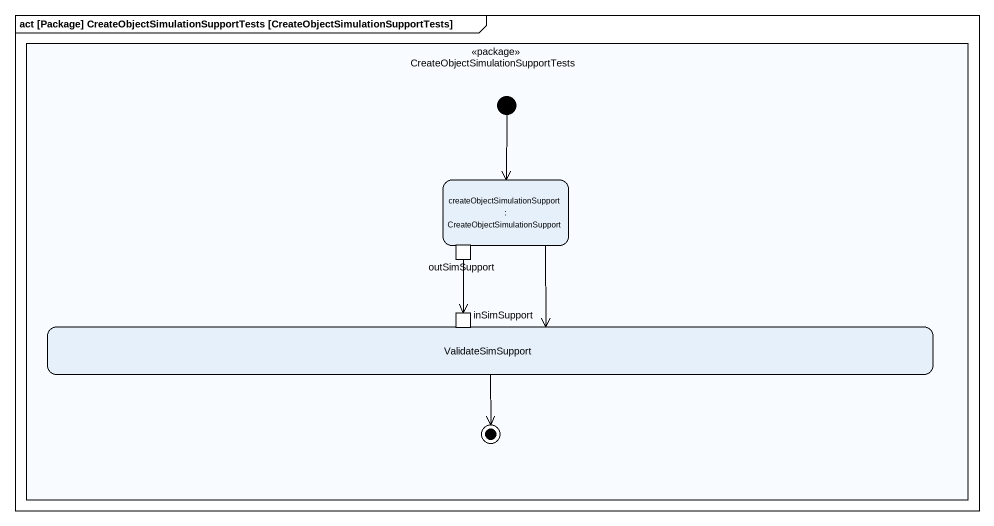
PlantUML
@startuml
mainframe act [Package] CreateObjectSimulationSupportTests [CreateObjectSimulationSupportTests]
hide empty description
state "CreateObjectSimulationSupportTests" as CreateObjectSimulationSuppor <<package>> {
  state "createObjectSimulationSupport : CreateObjectSimulationSupport" as createObjectSimulationSuppor {
    state outSimSupport <<outputPin>>
  }
  state ValidateSimSupport {
    state inSimSupport <<inputPin>>
  }
  [*] --> createObjectSimulationSuppor
  ValidateSimSupport --> [*]
}
createObjectSimulationSuppor --> ValidateSimSupport
outSimSupport --> inSimSupport
@enduml
